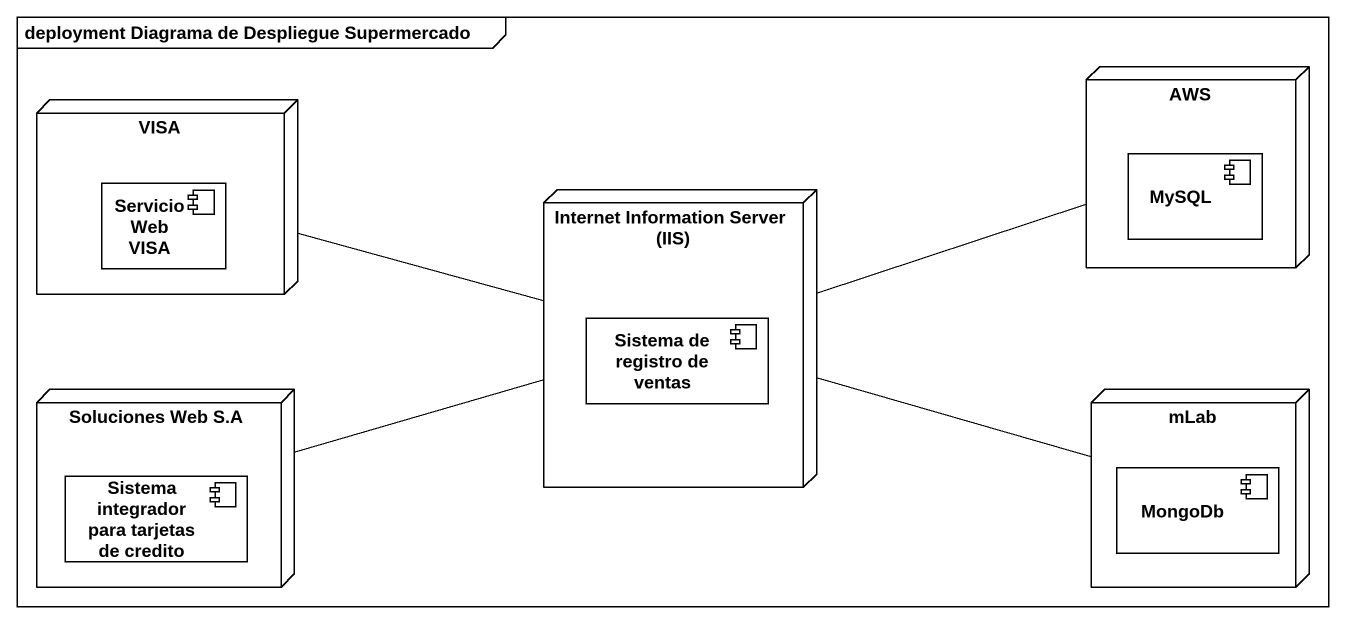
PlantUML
@startuml
mainframe deployment Diagrama de Despliegue Supermercado
node AWS {
  component MySQL
}
node VISA {
  component "Servicio Web VISA" as Servicio_Web_VISA
}
node "Internet Information Server (IIS)" as Internet_Information_Server {
  component "Sistema de registro de ventas" as Sistema_de_registro_de
}
node "Soluciones Web S.A" as Soluciones_Web_S_A {
  component "Sistema integrador para tarjetas de credito" as Sistema_integrador_para
}
node mLab {
  component MongoDb
}
Internet_Information_Server -right- AWS
Internet_Information_Server -left- VISA
Internet_Information_Server -left- Soluciones_Web_S_A
Internet_Information_Server -right- mLab
@enduml
